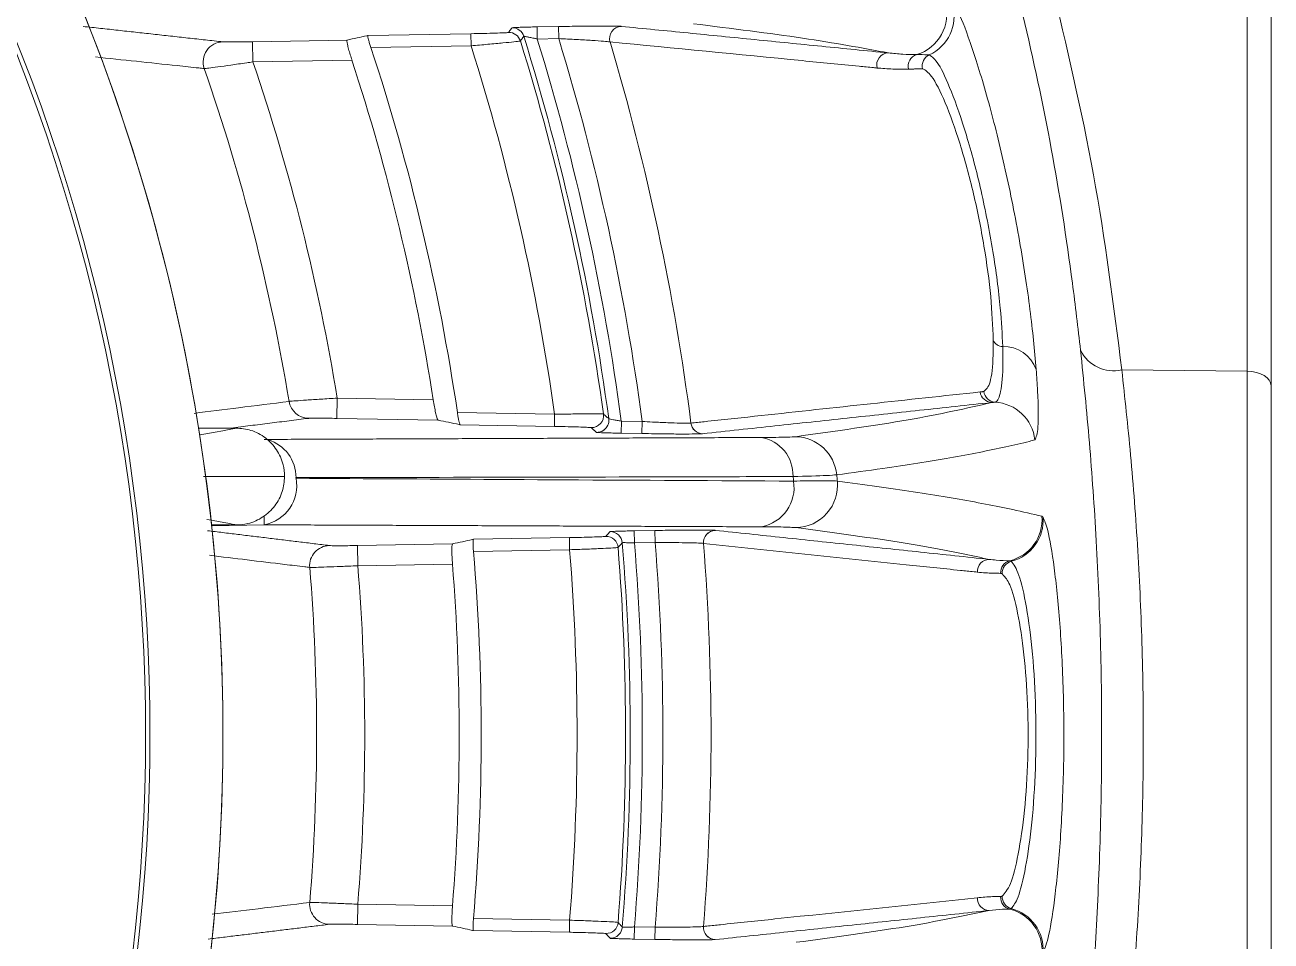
# Model space of a CAD drawing. Extents: x 16.7 to 113.1, y 4.5 to 84.5.
# Drawn here: x 109.13 to 110.673, y 35.651 to 36.786 of the extents above; entities that cross this region are included whole.
import ezdxf

# ---------------------------------------------------------------- set-up
doc = ezdxf.new("R2010")
doc.units = 0
doc.header["$MEASUREMENT"] = 0
doc.linetypes.add('SLD-SOLID', pattern=[0])
doc.layers.add('OBJECT', color=7, linetype='CONTINUOUS')

msp = doc.modelspace()

# ---------------------------------------------------------------- linework, layer by layer
at = {"layer": 'OBJECT', "linetype": 'SLD-SOLID', "lineweight": 15}
for p, q in [((110.6727, 44.0865), (110.6727, 36.265)), ((110.6432, 36.3568), (110.6432, 36.8368)), ((109.5549, 36.7726), (109.6823, 36.7748)), ((109.6826, 36.7598), (109.6823, 36.7748)), ((109.7642, 36.7832), (109.7907, 36.7837)), ((109.7644, 36.7682), (109.7642, 36.7832)), ((109.791, 36.7687), (109.7907, 36.7837)), ((109.412, 36.7648), (109.5291, 36.7669)), ((109.4124, 36.7398), (109.412, 36.7648)), ((109.6826, 36.7598), (109.5585, 36.7576)), ((109.791, 36.7687), (109.7644, 36.7682)), ((109.8544, 36.7646), (109.8544, 36.7646)), ((109.5351, 36.742), (109.4124, 36.7398)), ((110.4879, 36.3584), (110.6432, 36.3568)), ((110.6432, 35.4562), (110.6432, 36.3568)), ((109.5169, 36.3235), (109.5164, 36.2985)), ((109.5169, 36.3235), (109.6357, 36.3214)), ((109.6417, 36.2963), (109.5164, 36.2985)), ((109.6655, 36.3056), (109.7859, 36.3035)), ((109.7856, 36.2885), (109.7859, 36.3035)), ((109.8682, 36.2801), (109.8685, 36.2951)), ((109.8685, 36.2951), (109.8942, 36.2946)), ((109.894, 36.2797), (109.8942, 36.2946)), ((109.3452, 36.2865), (109.3916, 36.2865)), ((109.7856, 36.2885), (109.669, 36.2906)), ((109.894, 36.2797), (109.8682, 36.2801)), ((109.9546, 36.2926), (109.9546, 36.2926)), ((110.6727, 36.265), (110.6727, 35.548)), ((109.3613, 36.1665), (109.3916, 36.1665)), ((109.4263, 36.1667), (109.3614, 36.1655)), ((109.8845, 36.1592), (109.91, 36.1597)), ((109.8847, 36.1442), (109.8845, 36.1592)), ((109.9102, 36.1447), (109.91, 36.1597)), ((109.5419, 36.141), (109.6596, 36.1431)), ((109.5423, 36.116), (109.5419, 36.141)), ((109.6854, 36.1488), (109.8042, 36.1508)), ((109.8045, 36.1358), (109.8042, 36.1508)), ((109.9102, 36.1447), (109.8847, 36.1442)), ((109.9701, 36.1437), (109.9701, 36.1437)), ((109.8045, 36.1358), (109.6854, 36.1338)), ((109.6595, 36.1181), (109.5423, 36.116)), ((109.5423, 35.6969), (109.5419, 35.6719)), ((109.5423, 35.6969), (109.6595, 35.6949)), ((109.6854, 35.6792), (109.8045, 35.6771)), ((109.6596, 35.6699), (109.5419, 35.6719)), ((109.8042, 35.6621), (109.6854, 35.6642)), ((109.8042, 35.6621), (109.8045, 35.6771)), ((109.8845, 35.6537), (109.8847, 35.6687)), ((109.8847, 35.6687), (109.9102, 35.6683)), ((109.91, 35.6533), (109.9102, 35.6683)), ((109.9701, 35.6693), (109.9701, 35.6693)), ((109.91, 35.6533), (109.8845, 35.6537))]:
    msp.add_line(p, q, dxfattribs=at)
at = {"layer": 'OBJECT', "linetype": 'SLD-SOLID', "lineweight": 15, "flags": 128}
for points in [[(110.6727, 36.3388), (110.6721, 36.3423), (110.6705, 36.3456), (110.6677, 36.3487), (110.6641, 36.3514), (110.6596, 36.3536), (110.6545, 36.3553), (110.649, 36.3564), (110.6432, 36.3568)], [(109.3459, 36.278), (109.3517, 36.279), (109.3658, 36.2815), (109.3751, 36.2832), (109.3811, 36.2843), (109.385, 36.285), (109.3876, 36.2855), (109.3892, 36.2858), (109.3902, 36.286), (109.3909, 36.2862), (109.3913, 36.2863), (109.3915, 36.2863), (109.3917, 36.2864), (109.3917, 36.2864), (109.3918, 36.2864), (109.3918, 36.2865), (109.3918, 36.2865), (109.3918, 36.2865), (109.3917, 36.2865), (109.3917, 36.2865), (109.3917, 36.2865), (109.3917, 36.2865), (109.3917, 36.2865), (109.3917, 36.2865), (109.3916, 36.2865), (109.3916, 36.2865), (109.3916, 36.2865), (109.3916, 36.2865), (109.3916, 36.2865)], [(109.3552, 36.1733), (109.3612, 36.1723), (109.372, 36.1703), (109.3791, 36.1691), (109.3837, 36.1682), (109.3867, 36.1676), (109.3887, 36.1672), (109.3899, 36.167), (109.3907, 36.1668), (109.3912, 36.1667), (109.3915, 36.1666), (109.3916, 36.1666), (109.3917, 36.1665), (109.3918, 36.1665), (109.3918, 36.1665), (109.3918, 36.1665), (109.3918, 36.1665), (109.3917, 36.1665), (109.3917, 36.1665), (109.3917, 36.1665), (109.3917, 36.1665), (109.3917, 36.1665), (109.3917, 36.1665), (109.3917, 36.1665), (109.3916, 36.1665), (109.3916, 36.1665), (109.3916, 36.1665), (109.3916, 36.1665)], [(109.8684, 35.6635), (109.8692, 35.6658), (109.8697, 35.6685)]]:
    msp.add_lwpolyline(points, dxfattribs=at)
at = {"layer": 'OBJECT', "linetype": 'SLD-SOLID', "lineweight": 15}
for centre, radius, start, end in [((106.9722, 35.907), 2.3128, 332.557, 27.443), ((106.9722, 35.907), 2.3074, 332.557, 27.443), ((106.9722, 35.907), 2.4031, 333.8964, 26.1036), ((106.9722, 35.907), 2.4032, 0, 26.1036), ((110.2187, 36.7992), 0.0526, 286.946, 15.2621), ((110.2278, 36.7965), 0.0526, 294.466, 15.1019), ((109.7292, 36.7614), 0.015, 17.2453, 90.9857), ((109.7334, 36.7672), 0.015, 17.33, 90.9857), ((109.8688, 36.7689), 0.015, 91.453, 196.4316), ((109.8688, 36.7689), 0.015, 91.5897, 196.4095), ((109.3759, 36.7397), 0.025, 91.5012, 198.9277), ((106.9727, 35.9065), 2.7223, 8.4312, 18.2199), ((106.9727, 35.9065), 2.841, 8.0335, 17.479), ((106.9727, 35.9065), 2.901, 7.876, 17.2309), ((106.9727, 35.9065), 2.9067, 7.7442, 17.3155), ((106.9727, 35.9065), 2.9217, 7.6436, 17.1539), ((106.9727, 35.9065), 2.9472, 7.5683, 17.0106), ((106.9727, 35.9065), 3.0068, 7.3777, 16.5831), ((106.9727, 35.9065), 3.0068, 7.3777, 16.5831), ((106.9727, 35.9065), 2.6951, 8.8556, 18.0596), ((110.1995, 36.736), 0.015, 91.5632, 194.2876), ((110.2385, 36.7346), 0.015, 107.3194, 194.1892), ((110.2559, 36.735), 0.015, 114.9112, 194.0509), ((106.9727, 35.9065), 2.5186, 9.4377, 19.1243), ((106.9727, 35.9065), 2.5781, 9.3077, 18.8592), ((110.341, 36.4008), 0.0134, 204.0684, 267.8148), ((110.3414, 36.3442), 0.0433, 20.2317, 91.1563), ((110.4778, 36.403), 0.0457, 206.2357, 282.7698), ((110.3274, 36.3331), 0.0149, 186.9991, 268.6154), ((110.3319, 36.3335), 0.0149, 186.984, 266.5631), ((109.4818, 36.3235), 0.0249, 189.2356, 268.6976), ((110.3281, 36.2661), 0.0525, 6.1134, 86.8307), ((109.8315, 36.302), 0.015, 269.0248, 7.8511), ((109.838, 36.2961), 0.015, 335.6478, 7.7221), ((109.838, 36.2961), 0.015, 269.0248, 335.6509), ((109.8385, 36.2954), 0.0142, 278.2658, 337.8213), ((109.9694, 36.2945), 0.015, 187.2155, 268.7023), ((109.9694, 36.2944), 0.0149, 187.127, 268.6161), ((109.4176, 36.2256), 0.0482, 359.3553, 73.7482), ((110.0339, 36.2283), 0.0471, 357.8395, 80.9475), ((110.0829, 36.2234), 0.0524, 5.6748, 88.6971), ((109.4172, 36.2153), 0.0495, 280.6002, 10.4822), ((110.033, 36.2127), 0.0492, 280.3884, 9.5394), ((106.9727, 35.9065), 3.1248, 5.7738, 5.8783), ((110.0836, 36.2157), 0.0525, 271.3644, 5.6755), ((106.9727, 35.9065), 3.1787, 5.6762, 5.8165), ((110.3367, 36.1731), 0.0525, 283.7619, 4.4777), ((110.3379, 36.1725), 0.0527, 284.522, 4.0618), ((109.8547, 36.1432), 0.015, 4.7142, 90.9813), ((109.985, 36.1448), 0.015, 91.3588, 184.5387), ((109.9851, 36.1448), 0.015, 91.4652, 184.5742), ((109.5076, 36.116), 0.025, 91.3766, 184.7414), ((109.8495, 36.1374), 0.015, 4.6083, 90.9812), ((106.9727, 35.9065), 2.9067, 355.3046, 4.6954), ((106.9727, 35.9065), 2.9217, 355.3325, 4.6675), ((106.9727, 35.9065), 2.9472, 355.3642, 4.6358), ((106.9727, 35.9065), 3.0068, 355.4759, 4.5241), ((106.9727, 35.9065), 3.0068, 355.4759, 4.5241), ((106.9727, 35.9065), 2.7223, 355.2106, 4.7894), ((106.9727, 35.9065), 2.841, 355.3693, 4.6307), ((106.9727, 35.9065), 2.901, 355.4106, 4.5894), ((106.9727, 35.9065), 2.5186, 355.2757, 4.7243), ((106.9727, 35.9065), 2.5781, 355.3379, 4.6621), ((106.9727, 35.9065), 2.6951, 355.497, 4.503), ((110.3241, 36.1089), 0.015, 91.4565, 183.5251), ((110.3529, 36.1075), 0.015, 104.086, 183.5493), ((110.355, 36.1069), 0.0151, 105.171, 182.8184), ((106.9722, 35.907), 2.4032, 333.8964, 0), ((109.5076, 35.697), 0.025, 175.2586, 268.6234), ((110.3241, 35.704), 0.015, 176.4749, 268.5435), ((110.3529, 35.7054), 0.015, 176.4507, 255.914), ((110.355, 35.7061), 0.0151, 177.1816, 254.829), ((110.3367, 35.6399), 0.0525, 355.5223, 76.2381), ((110.3379, 35.6405), 0.0527, 355.9382, 75.478), ((109.8495, 35.6756), 0.015, 269.0188, 355.3917), ((109.8547, 35.6698), 0.015, 269.0192, 335.4486), ((109.985, 35.6681), 0.015, 175.4613, 268.6412), ((109.9851, 35.6681), 0.015, 175.4258, 268.5348)]:
    msp.add_arc(centre, radius, start, end, dxfattribs=at)
for points, knots in [([(110.4368, 36.3828), (110.4336, 36.4105), (110.4175, 36.5495), (110.3881, 36.7077), (110.3558, 36.837), (110.3508, 36.8566)], [0, 0, 0, 0, 0.1748503, 0.874791, 1, 1, 1, 1]), ([(110.4004, 36.8393), (110.4194, 36.7598), (110.4573, 36.6004), (110.4777, 36.4392), (110.4879, 36.3584)], [0, 0, 0, 0, 0.499145, 1, 1, 1, 1]), ([(110.2851, 36.8007), (110.2855, 36.8001), (110.2892, 36.7949), (110.3025, 36.7593), (110.3229, 36.693), (110.344, 36.6083), (110.3619, 36.5188), (110.3754, 36.4306), (110.3798, 36.3829), (110.382, 36.3592)], [0, 0, 0, 0, 0.01992, 0.188445, 0.357463, 0.523111, 0.684471, 0.842463, 1, 1, 1, 1]), ([(109.5549, 36.7726), (109.5544, 36.7725), (109.5458, 36.7706), (109.5372, 36.7687), (109.5291, 36.7669)], [0, 0, 0, 0, 0.049073, 1, 1, 1, 1]), ([(109.5585, 36.7576), (109.5579, 36.7593), (109.5568, 36.7628), (109.5555, 36.7673), (109.5548, 36.7707), (109.5546, 36.7723), (109.5548, 36.7725), (109.5549, 36.7726)], [0, 0, 0, 0, 0.227054, 0.454411, 0.673658, 0.882513, 1, 1, 1, 1]), ([(109.6823, 36.7748), (109.6877, 36.7749), (109.6986, 36.7751), (109.7129, 36.7755), (109.7234, 36.7759), (109.7283, 36.7762), (109.7288, 36.7763), (109.7289, 36.7764)], [0, 0, 0, 0, 0.228347, 0.456885, 0.679893, 0.89378, 1, 1, 1, 1]), ([(109.7331, 36.7822), (109.7335, 36.7822), (109.7342, 36.7823), (109.7394, 36.7826), (109.7469, 36.7828), (109.7556, 36.783), (109.7616, 36.7832), (109.7642, 36.7832)], [0, 0, 0, 0, 0.206056, 0.412002, 0.621143, 0.838081, 1, 1, 1, 1]), ([(109.7907, 36.7837), (109.7997, 36.7838), (109.8179, 36.7841), (109.8419, 36.7843), (109.8596, 36.7842), (109.8667, 36.784), (109.8682, 36.7839), (109.8684, 36.7839)], [0, 0, 0, 0, 0.2440419, 0.4882207, 0.7280974, 0.9592476, 1, 1, 1, 1]), ([(110.1991, 36.751), (110.1659, 36.7572), (110.0996, 36.7695), (110.005, 36.7812), (109.9577, 36.7871)], [0, 0, 0, 0, 0.499851, 1, 1, 1, 1]), ([(109.3753, 36.7647), (109.3762, 36.7647), (109.378, 36.7646), (109.3853, 36.7645), (109.3952, 36.7646), (109.4047, 36.7647), (109.4104, 36.7648), (109.412, 36.7648)], [0, 0, 0, 0, 0.221447, 0.442634, 0.670621, 0.9097, 1, 1, 1, 1]), ([(109.5291, 36.7669), (109.5289, 36.7666), (109.5286, 36.766), (109.5293, 36.7619), (109.5308, 36.756), (109.5328, 36.7491), (109.5343, 36.7442), (109.5351, 36.742)], [0, 0, 0, 0, 0.203482, 0.406957, 0.611415, 0.822898, 1, 1, 1, 1]), ([(109.7435, 36.7658), (109.7433, 36.7658), (109.7426, 36.7656), (109.7363, 36.7648), (109.7226, 36.7634), (109.7038, 36.7617), (109.6896, 36.7604), (109.6826, 36.7598)], [0, 0, 0, 0, 0.107118, 0.322491, 0.545961, 0.773583, 1, 1, 1, 1]), ([(109.7477, 36.7716), (109.7476, 36.7714), (109.7469, 36.7706), (109.7455, 36.7686), (109.7443, 36.7669), (109.7435, 36.7658)], [0, 0, 0, 0, 0.091915, 0.459577, 1, 1, 1, 1]), ([(109.7644, 36.7682), (109.7631, 36.7685), (109.7599, 36.7693), (109.7552, 36.7703), (109.7511, 36.7711), (109.7483, 36.7716), (109.7479, 36.7716), (109.7477, 36.7716)], [0, 0, 0, 0, 0.170069, 0.394489, 0.604369, 0.804232, 1, 1, 1, 1]), ([(109.8544, 36.7646), (109.8542, 36.7647), (109.853, 36.7649), (109.8472, 36.7655), (109.8327, 36.7665), (109.8131, 36.7676), (109.7983, 36.7683), (109.791, 36.7687)], [0, 0, 0, 0, 0.040294, 0.26941, 0.508713, 0.753937, 1, 1, 1, 1]), ([(110.1849, 36.7323), (110.1835, 36.7325), (110.1761, 36.7332), (110.1453, 36.7362), (110.0371, 36.7469), (109.9339, 36.7569), (109.8544, 36.7646)], [0, 0, 0, 0, 0.013409, 0.067044, 0.281584, 1, 1, 1, 1]), ([(109.3523, 36.7316), (109.35, 36.7319), (109.3389, 36.7331), (109.2941, 36.7379), (109.2512, 36.7424), (109.2174, 36.746)], [0, 0, 0, 0, 0.049855, 0.249276, 1, 1, 1, 1]), ([(110.1991, 36.751), (110.205, 36.7504), (110.2168, 36.7492), (110.2283, 36.749), (110.234, 36.7489)], [0, 0, 0, 0, 0.499849, 1, 1, 1, 1]), ([(110.234, 36.7489), (110.2384, 36.7489), (110.2436, 36.7489), (110.2488, 36.7487), (110.2496, 36.7486)], [0, 0, 0, 0, 0.856217, 1, 1, 1, 1]), ([(110.2496, 36.7486), (110.2531, 36.7462), (110.2602, 36.7412), (110.277, 36.7051), (110.2958, 36.6511), (110.3143, 36.5813), (110.329, 36.5058), (110.338, 36.4376), (110.3398, 36.4028), (110.3405, 36.3875)], [0, 0, 0, 0, 0.1415497, 0.2837862, 0.4326361, 0.5854361, 0.7371671, 0.8840554, 1, 1, 1, 1]), ([(109.4124, 36.7398), (109.4098, 36.7395), (109.4005, 36.7381), (109.3848, 36.7359), (109.3686, 36.7336), (109.3566, 36.7321), (109.3537, 36.7318), (109.3523, 36.7316)], [0, 0, 0, 0, 0.089151, 0.325533, 0.552571, 0.775116, 1, 1, 1, 1]), ([(110.2239, 36.7309), (110.2175, 36.7309), (110.2047, 36.7307), (110.1915, 36.7318), (110.1849, 36.7323)], [0, 0, 0, 0, 0.5001751, 1, 1, 1, 1]), ([(110.3288, 36.3954), (110.3281, 36.4127), (110.3267, 36.4473), (110.318, 36.5121), (110.3047, 36.5783), (110.2876, 36.641), (110.2691, 36.6922), (110.2522, 36.7255), (110.2448, 36.7295), (110.2413, 36.7314)], [0, 0, 0, 0, 0.138029, 0.276201, 0.417078, 0.56297, 0.714021, 0.86692, 1, 1, 1, 1]), ([(110.3171, 36.3317), (110.3199, 36.3342), (110.3256, 36.3391), (110.3288, 36.3671), (110.3288, 36.3891), (110.3288, 36.3954)], [0, 0, 0, 0, 0.417952, 0.834104, 1, 1, 1, 1]), ([(110.3405, 36.3875), (110.3407, 36.3807), (110.3411, 36.3569), (110.3387, 36.3295), (110.3342, 36.3193), (110.3314, 36.3186), (110.331, 36.3186)], [0, 0, 0, 0, 0.1657, 0.581558, 0.946738, 1, 1, 1, 1]), ([(110.4368, 35.4302), (110.44, 35.4605), (110.4463, 35.5217), (110.4546, 35.6293), (110.4608, 35.7504), (110.4636, 35.8823), (110.4623, 36.0166), (110.4569, 36.1466), (110.4481, 36.2718), (110.4407, 36.3454), (110.4368, 36.3828)], [0, 0, 0, 0, 0.108372, 0.21893, 0.346274, 0.477382, 0.605942, 0.738418, 0.867317, 1, 1, 1, 1]), ([(110.382, 36.3592), (110.3826, 36.3501), (110.3847, 36.32), (110.385, 36.2821), (110.3819, 36.2752), (110.3803, 36.2717)], [0, 0, 0, 0, 0.177217, 0.589279, 1, 1, 1, 1]), ([(110.4879, 36.3584), (110.4917, 36.324), (110.4993, 36.2541), (110.5082, 36.1366), (110.5138, 36.0122), (110.5152, 35.886), (110.5124, 35.7597), (110.5061, 35.6454), (110.4976, 35.5421), (110.4911, 35.4839), (110.4879, 35.4545)], [0, 0, 0, 0, 0.128803, 0.261303, 0.390067, 0.522654, 0.650153, 0.78136, 0.889597, 1, 1, 1, 1]), ([(109.9546, 36.2926), (109.956, 36.2927), (109.9629, 36.2935), (109.9919, 36.2966), (110.1098, 36.3093), (110.2222, 36.3215), (110.3126, 36.3312)], [0, 0, 0, 0, 0.011559, 0.057797, 0.242748, 1, 1, 1, 1]), ([(109.3398, 36.3047), (109.3581, 36.307), (109.3972, 36.3119), (109.4364, 36.3168), (109.4572, 36.3195)], [0, 0, 0, 0, 0.467884, 1, 1, 1, 1]), ([(109.4572, 36.3195), (109.4574, 36.3195), (109.4587, 36.3197), (109.4645, 36.3201), (109.4781, 36.3211), (109.4963, 36.3223), (109.51, 36.3231), (109.5169, 36.3235)], [0, 0, 0, 0, 0.059455, 0.291725, 0.527169, 0.763938, 1, 1, 1, 1]), ([(109.6357, 36.3214), (109.6362, 36.3185), (109.6371, 36.3128), (109.6386, 36.3052), (109.6401, 36.2995), (109.6411, 36.2967), (109.6415, 36.2964), (109.6417, 36.2963)], [0, 0, 0, 0, 0.221374, 0.442714, 0.664564, 0.8848, 1, 1, 1, 1]), ([(110.0841, 36.2758), (110.1335, 36.2827), (110.2322, 36.2965), (110.2955, 36.3109), (110.3271, 36.3181)], [0, 0, 0, 0, 0.499822, 1, 1, 1, 1]), ([(109.5164, 36.2985), (109.5124, 36.2985), (109.5043, 36.2987), (109.4936, 36.2987), (109.4856, 36.2987), (109.4821, 36.2986), (109.4814, 36.2986), (109.4812, 36.2985)], [0, 0, 0, 0, 0.237209, 0.474496, 0.709597, 0.940853, 1, 1, 1, 1]), ([(109.6417, 36.2963), (109.6503, 36.2945), (109.6595, 36.2926), (109.6686, 36.2907), (109.669, 36.2906)], [0, 0, 0, 0, 0.9509275, 1, 1, 1, 1]), ([(109.669, 36.2906), (109.6688, 36.2908), (109.6685, 36.2912), (109.6677, 36.2938), (109.6669, 36.2977), (109.6661, 36.3019), (109.6657, 36.3046), (109.6655, 36.3056)], [0, 0, 0, 0, 0.216, 0.431896, 0.650327, 0.871287, 1, 1, 1, 1]), ([(109.7859, 36.3035), (109.7901, 36.3036), (109.8012, 36.3038), (109.818, 36.3041), (109.8334, 36.3042), (109.844, 36.3042), (109.8456, 36.3041), (109.8464, 36.304)], [0, 0, 0, 0, 0.13763, 0.355398, 0.570885, 0.785264, 1, 1, 1, 1]), ([(109.8464, 36.304), (109.8466, 36.3038), (109.8476, 36.3029), (109.8497, 36.301), (109.8517, 36.2992), (109.8529, 36.2982)], [0, 0, 0, 0, 0.091904, 0.459521, 1, 1, 1, 1]), ([(109.8529, 36.2982), (109.853, 36.2981), (109.8532, 36.298), (109.855, 36.2976), (109.8585, 36.2968), (109.8632, 36.296), (109.8667, 36.2954), (109.8685, 36.2951)], [0, 0, 0, 0, 0.1199032, 0.3347097, 0.5541679, 0.7766118, 1, 1, 1, 1]), ([(109.8942, 36.2946), (109.8985, 36.2944), (109.9095, 36.2938), (109.9264, 36.2931), (109.9419, 36.2926), (109.9515, 36.2924), (109.9537, 36.2925), (109.9546, 36.2926)], [0, 0, 0, 0, 0.146296, 0.378551, 0.608138, 0.836249, 1, 1, 1, 1]), ([(109.3916, 36.2865), (109.3978, 36.2859), (109.4108, 36.2848), (109.4286, 36.2751), (109.4425, 36.2602), (109.4504, 36.2431), (109.4513, 36.2314), (109.4516, 36.2265)], [0, 0, 0, 0, 0.19834, 0.412972, 0.627088, 0.843128, 1, 1, 1, 1]), ([(109.8312, 36.287), (109.8306, 36.2871), (109.8294, 36.2873), (109.8214, 36.2876), (109.8098, 36.288), (109.7971, 36.2883), (109.7888, 36.2885), (109.7856, 36.2885)], [0, 0, 0, 0, 0.214164, 0.428273, 0.643867, 0.862048, 1, 1, 1, 1]), ([(109.8682, 36.2801), (109.8647, 36.2802), (109.8579, 36.2803), (109.8487, 36.2806), (109.8418, 36.2808), (109.8383, 36.281), (109.8379, 36.2811), (109.8378, 36.2811)], [0, 0, 0, 0, 0.220426, 0.440876, 0.660518, 0.877906, 1, 1, 1, 1]), ([(109.9691, 36.2795), (109.968, 36.2794), (109.9653, 36.2792), (109.9533, 36.2791), (109.934, 36.2791), (109.913, 36.2793), (109.8993, 36.2796), (109.894, 36.2797)], [0, 0, 0, 0, 0.1642024, 0.3927462, 0.6223498, 0.8541578, 1, 1, 1, 1]), ([(110.0414, 36.2748), (110.0539, 36.2749), (110.0749, 36.2751), (110.0815, 36.2756), (110.0841, 36.2758)], [0, 0, 0, 0, 0.595857, 1, 1, 1, 1]), ([(110.3803, 36.2717), (110.3781, 36.2712), (110.3668, 36.2683), (110.335, 36.2609), (110.2773, 36.2496), (110.2057, 36.2381), (110.1544, 36.2312), (110.135, 36.2286)], [0, 0, 0, 0, 0.038714, 0.19357, 0.503334, 0.813098, 1, 1, 1, 1]), ([(109.4516, 36.2265), (109.4511, 36.2203), (109.4499, 36.2073), (109.4403, 36.1895), (109.4254, 36.1756), (109.4082, 36.1677), (109.3965, 36.1668), (109.3916, 36.1665)], [0, 0, 0, 0, 0.19834, 0.412972, 0.627088, 0.843128, 1, 1, 1, 1]), ([(109.4658, 36.2251), (109.4658, 36.2251), (109.4657, 36.2251), (109.4657, 36.225), (109.4656, 36.225), (109.4656, 36.2249), (109.4655, 36.2248), (109.4655, 36.2247), (109.4655, 36.2246), (109.4656, 36.2245), (109.4657, 36.2244), (109.4658, 36.2243), (109.4658, 36.2243), (109.4659, 36.2243)], [0, 0, 0, 0, 0.057544, 0.181946, 0.187743, 0.289765, 0.363759, 0.437966, 0.522194, 0.605856, 0.707241, 0.86305, 1, 1, 1, 1]), ([(110.081, 36.2265), (110.0589, 36.2264), (109.9485, 36.2261), (109.7435, 36.2256), (109.5604, 36.2253), (109.4658, 36.2251)], [0, 0, 0, 0, 0.1078104, 0.5390522, 1, 1, 1, 1]), ([(109.4659, 36.2243), (109.488, 36.2242), (109.5987, 36.2235), (109.804, 36.2223), (109.987, 36.2213), (110.0816, 36.2208)], [0, 0, 0, 0, 0.107776, 0.53888, 1, 1, 1, 1]), ([(110.135, 36.2286), (110.1317, 36.2283), (110.1235, 36.2276), (110.0969, 36.2269), (110.081, 36.2265)], [0, 0, 0, 0, 0.404221, 1, 1, 1, 1]), ([(110.0816, 36.2208), (110.0927, 36.221), (110.1203, 36.2214), (110.13, 36.2211), (110.1358, 36.2209)], [0, 0, 0, 0, 0.4012212, 1, 1, 1, 1]), ([(110.1358, 36.2209), (110.14, 36.2203), (110.161, 36.2176), (110.2128, 36.2104), (110.2838, 36.1992), (110.3462, 36.1874), (110.3774, 36.18), (110.3891, 36.1772)], [0, 0, 0, 0, 0.038703, 0.193516, 0.503195, 0.812873, 1, 1, 1, 1]), ([(109.4263, 36.1667), (109.4263, 36.1674), (109.4262, 36.1686), (109.4262, 36.1752), (109.4261, 36.1778)], [0, 0, 0, 0, 0.6128787, 1, 1, 1, 1]), ([(110.3904, 36.1762), (110.3923, 36.172), (110.3965, 36.1627), (110.4044, 36.1171), (110.4116, 36.0471), (110.4161, 35.9612), (110.4166, 35.8691), (110.4127, 35.7805), (110.4058, 35.7069), (110.3975, 35.6536), (110.3928, 35.6424), (110.3904, 35.6368)], [0, 0, 0, 0, 0.092377, 0.205904, 0.319098, 0.43222, 0.545967, 0.660462, 0.7748, 0.887588, 1, 1, 1, 1]), ([(109.8545, 36.1582), (109.8548, 36.1583), (109.8556, 36.1584), (109.8609, 36.1586), (109.8686, 36.1589), (109.877, 36.1591), (109.8824, 36.1592), (109.8845, 36.1592)], [0, 0, 0, 0, 0.216485, 0.432969, 0.649519, 0.86642, 1, 1, 1, 1]), ([(109.91, 36.1597), (109.9185, 36.1598), (109.9354, 36.1601), (109.9579, 36.1602), (109.975, 36.1602), (109.9827, 36.16), (109.9843, 36.1599), (109.9847, 36.1598)], [0, 0, 0, 0, 0.232898, 0.465798, 0.69863, 0.931112, 1, 1, 1, 1]), ([(110.0849, 36.1632), (110.0802, 36.1635), (110.0725, 36.164), (110.0507, 36.1642), (110.0419, 36.1642)], [0, 0, 0, 0, 0.598696, 1, 1, 1, 1]), ([(110.3237, 36.1239), (110.2917, 36.1306), (110.2277, 36.144), (110.1325, 36.1568), (110.0849, 36.1632)], [0, 0, 0, 0, 0.499844, 1, 1, 1, 1]), ([(109.507, 36.141), (109.5079, 36.1409), (109.5096, 36.1408), (109.5169, 36.1408), (109.5267, 36.1408), (109.5356, 36.1409), (109.5407, 36.141), (109.5419, 36.141)], [0, 0, 0, 0, 0.23251, 0.465005, 0.697874, 0.93118, 1, 1, 1, 1]), ([(109.6596, 36.1431), (109.6594, 36.1428), (109.6589, 36.1421), (109.6587, 36.1377), (109.6587, 36.1312), (109.659, 36.1243), (109.6594, 36.1198), (109.6595, 36.1181)], [0, 0, 0, 0, 0.216943, 0.433921, 0.650102, 0.865822, 1, 1, 1, 1]), ([(109.6854, 36.1488), (109.685, 36.1487), (109.6764, 36.1468), (109.6678, 36.1449), (109.6596, 36.1431)], [0, 0, 0, 0, 0.0490727, 1, 1, 1, 1]), ([(109.6854, 36.1338), (109.6853, 36.1354), (109.6851, 36.1388), (109.6849, 36.1433), (109.6849, 36.1467), (109.6851, 36.1485), (109.6854, 36.1487), (109.6854, 36.1488)], [0, 0, 0, 0, 0.216296, 0.432617, 0.64838, 0.864065, 1, 1, 1, 1]), ([(109.8042, 36.1508), (109.8093, 36.1509), (109.8194, 36.1511), (109.8329, 36.1515), (109.8431, 36.1519), (109.8484, 36.1522), (109.849, 36.1523), (109.8492, 36.1524)], [0, 0, 0, 0, 0.217507, 0.435026, 0.652226, 0.868995, 1, 1, 1, 1]), ([(109.8697, 36.1444), (109.8695, 36.1442), (109.8687, 36.1433), (109.867, 36.1414), (109.8654, 36.1397), (109.8644, 36.1386)], [0, 0, 0, 0, 0.091911, 0.459555, 1, 1, 1, 1]), ([(109.8847, 36.1442), (109.8837, 36.1443), (109.881, 36.1444), (109.8768, 36.1445), (109.8729, 36.1446), (109.8702, 36.1446), (109.8699, 36.1445), (109.8697, 36.1444)], [0, 0, 0, 0, 0.134044, 0.351384, 0.567902, 0.783994, 1, 1, 1, 1]), ([(109.9701, 36.1437), (109.9698, 36.1437), (109.9685, 36.1439), (109.9623, 36.1442), (109.9487, 36.1445), (109.9306, 36.1447), (109.917, 36.1447), (109.9102, 36.1447)], [0, 0, 0, 0, 0.068844, 0.301232, 0.534058, 0.76702, 1, 1, 1, 1]), ([(110.3091, 36.108), (110.3078, 36.1082), (110.3008, 36.1089), (110.2714, 36.112), (110.1599, 36.1237), (110.0538, 36.1349), (109.9701, 36.1437)], [0, 0, 0, 0, 0.012391, 0.061957, 0.260221, 1, 1, 1, 1]), ([(109.4827, 36.1139), (109.4807, 36.1142), (109.4704, 36.1154), (109.429, 36.1204), (109.3897, 36.1251), (109.3586, 36.1289)], [0, 0, 0, 0, 0.049777, 0.2488852, 1, 1, 1, 1]), ([(109.8644, 36.1386), (109.8641, 36.1385), (109.8633, 36.1384), (109.8563, 36.1379), (109.8427, 36.1373), (109.8247, 36.1365), (109.8112, 36.1361), (109.8045, 36.1358)], [0, 0, 0, 0, 0.131043, 0.347877, 0.565108, 0.782592, 1, 1, 1, 1]), ([(109.5423, 36.116), (109.5403, 36.1159), (109.5316, 36.1156), (109.5164, 36.1149), (109.4996, 36.1143), (109.4872, 36.1139), (109.4842, 36.1139), (109.4827, 36.1139)], [0, 0, 0, 0, 0.068797, 0.302007, 0.534814, 0.767343, 1, 1, 1, 1]), ([(110.3237, 36.1239), (110.3267, 36.1236), (110.3352, 36.1226), (110.3437, 36.1223), (110.3492, 36.122)], [0, 0, 0, 0, 0.346407, 1, 1, 1, 1]), ([(110.3511, 36.1215), (110.3542, 36.1173), (110.3605, 36.109), (110.3702, 36.0671), (110.3779, 36.0086), (110.382, 35.9381), (110.3817, 35.8648), (110.3771, 35.7963), (110.3691, 35.7404), (110.3598, 35.7024), (110.3539, 35.695), (110.3511, 35.6915)], [0, 0, 0, 0, 0.112903, 0.225922, 0.339461, 0.452247, 0.563693, 0.674533, 0.786074, 0.898937, 1, 1, 1, 1]), ([(110.3379, 36.1066), (110.3317, 36.1067), (110.3221, 36.1068), (110.3125, 36.1077), (110.3091, 36.108)], [0, 0, 0, 0, 0.653616, 1, 1, 1, 1]), ([(110.3399, 35.7068), (110.3433, 35.7106), (110.35, 35.7181), (110.3601, 35.7568), (110.368, 35.811), (110.3723, 35.8764), (110.372, 35.9445), (110.3673, 36.008), (110.3593, 36.06), (110.3498, 36.0948), (110.3438, 36.1015), (110.341, 36.1045)], [0, 0, 0, 0, 0.1143938, 0.2288919, 0.3435834, 0.4571476, 0.5691226, 0.6804674, 0.7927165, 0.9066467, 1, 1, 1, 1]), ([(109.3618, 35.6845), (109.3809, 35.6868), (109.4212, 35.6916), (109.4614, 35.6965), (109.4827, 35.699)], [0, 0, 0, 0, 0.471417, 1, 1, 1, 1]), ([(109.4827, 35.699), (109.483, 35.6991), (109.4843, 35.6991), (109.4904, 35.699), (109.504, 35.6985), (109.522, 35.6978), (109.5355, 35.6972), (109.5423, 35.6969)], [0, 0, 0, 0, 0.066685, 0.299847, 0.533257, 0.766635, 1, 1, 1, 1]), ([(109.6595, 35.6949), (109.6593, 35.6921), (109.6589, 35.6865), (109.6587, 35.679), (109.6587, 35.6734), (109.6591, 35.6704), (109.6594, 35.67), (109.6596, 35.6699)], [0, 0, 0, 0, 0.216322, 0.432667, 0.648513, 0.864294, 1, 1, 1, 1]), ([(109.9701, 35.6693), (109.9715, 35.6695), (109.9786, 35.6702), (110.008, 35.6733), (110.1197, 35.685), (110.2256, 35.6962), (110.3091, 35.7049)], [0, 0, 0, 0, 0.012391, 0.061957, 0.260221, 1, 1, 1, 1]), ([(110.3091, 35.7049), (110.3154, 35.7055), (110.3251, 35.7064), (110.3346, 35.7064), (110.3379, 35.7064)], [0, 0, 0, 0, 0.653613, 1, 1, 1, 1]), ([(109.6854, 35.6642), (109.6853, 35.6644), (109.6851, 35.6648), (109.6849, 35.6674), (109.6849, 35.6713), (109.6851, 35.6754), (109.6854, 35.6782), (109.6854, 35.6792)], [0, 0, 0, 0, 0.21689, 0.433816, 0.64992, 0.865541, 1, 1, 1, 1]), ([(110.0849, 35.6497), (110.1325, 35.6561), (110.2277, 35.6689), (110.2917, 35.6824), (110.3237, 35.6891)], [0, 0, 0, 0, 0.499843, 1, 1, 1, 1]), ([(110.3492, 35.6909), (110.3463, 35.6908), (110.3378, 35.6906), (110.3293, 35.6897), (110.3237, 35.6891)], [0, 0, 0, 0, 0.346361, 1, 1, 1, 1]), ([(109.5419, 35.6719), (109.5379, 35.672), (109.53, 35.6721), (109.5195, 35.6722), (109.5115, 35.6722), (109.508, 35.6721), (109.5072, 35.672), (109.507, 35.672)], [0, 0, 0, 0, 0.2334568, 0.4669138, 0.7003215, 0.9333677, 1, 1, 1, 1]), ([(109.6596, 35.6699), (109.6678, 35.6681), (109.6764, 35.6662), (109.685, 35.6643), (109.6854, 35.6642)], [0, 0, 0, 0, 0.950927, 1, 1, 1, 1]), ([(109.8492, 35.6606), (109.8486, 35.6607), (109.8475, 35.6609), (109.8395, 35.6612), (109.828, 35.6616), (109.8154, 35.6619), (109.8073, 35.6621), (109.8042, 35.6621)], [0, 0, 0, 0, 0.216516, 0.43303, 0.649602, 0.866499, 1, 1, 1, 1]), ([(109.8045, 35.6771), (109.8086, 35.677), (109.8194, 35.6766), (109.8361, 35.676), (109.8515, 35.6753), (109.8621, 35.6747), (109.8636, 35.6745), (109.8644, 35.6744)], [0, 0, 0, 0, 0.133434, 0.35027, 0.566848, 0.783418, 1, 1, 1, 1]), ([(109.8644, 35.6744), (109.8646, 35.6742), (109.8654, 35.6733), (109.8671, 35.6713), (109.8687, 35.6696), (109.8697, 35.6685)], [0, 0, 0, 0, 0.091911, 0.459555, 1, 1, 1, 1]), ([(109.8697, 35.6685), (109.8697, 35.6685), (109.8699, 35.6684), (109.8717, 35.6684), (109.8751, 35.6684), (109.8796, 35.6685), (109.883, 35.6687), (109.8847, 35.6687)], [0, 0, 0, 0, 0.130678, 0.346975, 0.563993, 0.781785, 1, 1, 1, 1]), ([(109.9102, 35.6683), (109.9145, 35.6683), (109.9255, 35.6683), (109.9423, 35.6684), (109.9577, 35.6687), (109.9671, 35.669), (109.9692, 35.6692), (109.9701, 35.6693)], [0, 0, 0, 0, 0.146185, 0.378751, 0.610816, 0.842364, 1, 1, 1, 1]), ([(109.8845, 35.6537), (109.8811, 35.6538), (109.8743, 35.6539), (109.8653, 35.6542), (109.8585, 35.6544), (109.855, 35.6546), (109.8546, 35.6547), (109.8545, 35.6548)], [0, 0, 0, 0, 0.217525, 0.435063, 0.652281, 0.869045, 1, 1, 1, 1]), ([(109.9847, 35.6531), (109.9836, 35.6531), (109.981, 35.6529), (109.9693, 35.6527), (109.95, 35.6528), (109.929, 35.653), (109.9153, 35.6532), (109.91, 35.6533)], [0, 0, 0, 0, 0.157726, 0.389335, 0.621376, 0.853864, 1, 1, 1, 1])]:
    msp.add_open_spline(points, degree=3, knots=knots, dxfattribs=at)
for points in [[(109.2023, 36.7838), (109.3753, 36.7647)], [(109.7289, 36.7764), (109.7331, 36.7822)], [(109.8684, 36.7839), (110.1991, 36.751)], [(110.2413, 36.7314), (110.2239, 36.7309)], [(110.3126, 36.3312), (110.3171, 36.3317)], [(110.3271, 36.3181), (109.9691, 36.2795)], [(110.331, 36.3186), (110.3271, 36.3181)], [(109.4812, 36.2985), (109.3853, 36.2865)], [(109.8378, 36.2811), (109.8312, 36.287)], [(109.4262, 36.2724), (110.0414, 36.2748)], [(109.4516, 36.2265), (109.3511, 36.2265)], [(110.3891, 36.1772), (110.3904, 36.1762)], [(109.3562, 36.1594), (109.507, 36.141)], [(110.0419, 36.1642), (109.4263, 36.1667)], [(109.8492, 36.1524), (109.8545, 36.1582)], [(109.9847, 36.1598), (110.3237, 36.1239)], [(110.3492, 36.122), (110.3511, 36.1215)], [(110.3399, 36.1061), (110.3379, 36.1066)], [(110.341, 36.1045), (110.3399, 36.1061)], [(110.3379, 35.7064), (110.3399, 35.7068)], [(110.3237, 35.6891), (109.9847, 35.6531)], [(110.3511, 35.6915), (110.3492, 35.6909)], [(109.507, 35.672), (109.3572, 35.6537)], [(109.8545, 35.6548), (109.8492, 35.6606)]]:
    msp.add_open_spline(points, degree=1, dxfattribs=at)

doc.saveas('drawing.dxf')
